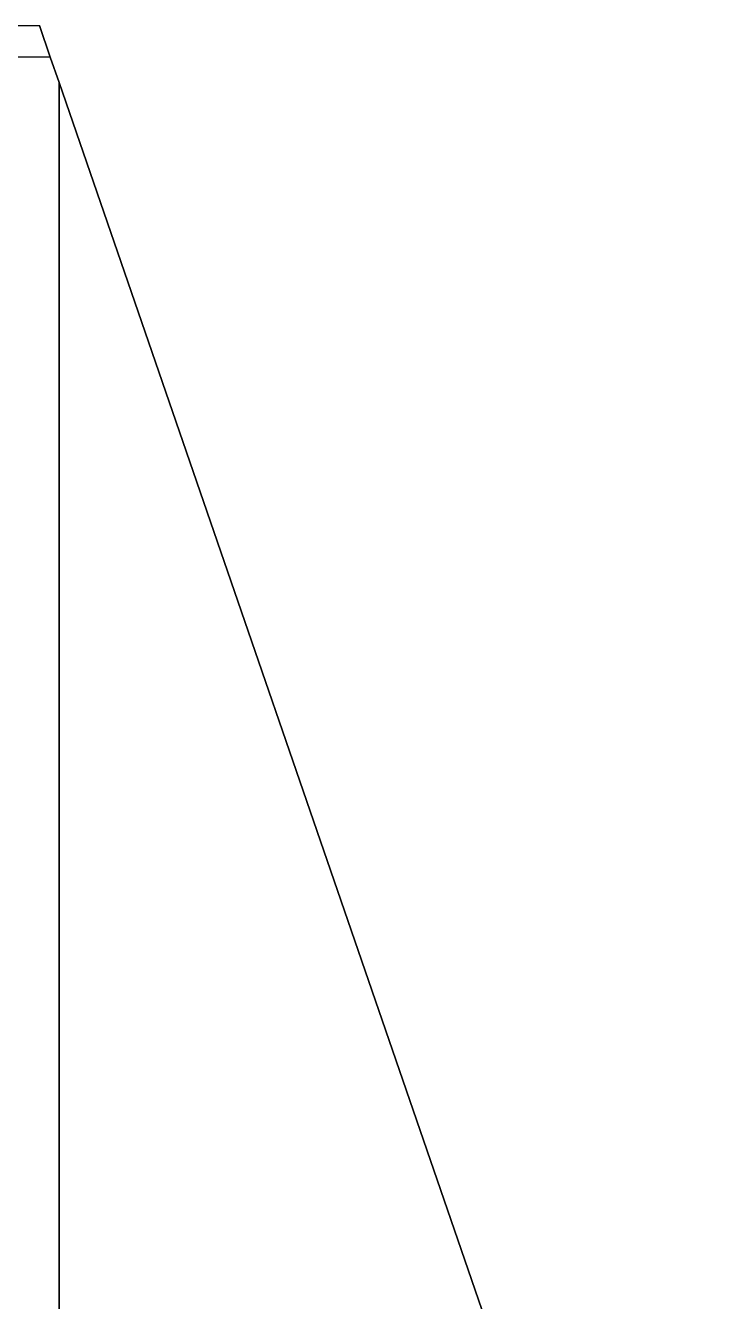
# Model space of a CAD drawing. Extents: x 67 to 344, y 71 to 375.
# Drawn here: x 245.27 to 267.39, y 144.33 to 184.58 of the extents above; entities that cross this region are included whole.
import ezdxf

# ---------------------------------------------------------------- set-up
doc = ezdxf.new("R2010")
doc.units = 0
doc.layers.get('0').update_dxf_attribs({"linetype": 'CONTINUOUS'})

msp = doc.modelspace()

# ---------------------------------------------------------------- linework, layer by layer
at = {"color": 7, "linetype": 'CONTINUOUS'}
for p, q in [((241.821, 184.578), (245.702, 184.578)), ((246.047, 183.578), (245.702, 184.578)), ((245.702, 184.578), (245.702, 184.578)), ((245.702, 184.578), (246.046, 183.578)), ((246.046, 183.578), (241.321, 183.578)), ((246.321, 182.779), (246.046, 183.578)), ((246.047, 183.578), (246.322, 182.779)), ((246.321, 182.779), (246.321, 121.578)), ((246.321, 114.578), (246.321, 182.779)), ((246.321, 182.779), (267.395, 121.578)), ((246.321, 182.779), (246.321, 182.779)), ((267.395, 121.578), (246.322, 182.779)), ((246.322, 182.778), (246.322, 182.779)), ((246.322, 182.779), (246.322, 182.779)), ((246.321, 180.578), (246.321, 181.828)), ((246.321, 179.328), (246.321, 181.828)), ((246.321, 181.828), (246.321, 180.578)), ((246.321, 179.328), (246.321, 180.578)), ((246.321, 180.578), (246.321, 179.328)), ((246.321, 162.828), (246.321, 166.328)), ((246.321, 166.328), (246.321, 162.828)), ((246.321, 148.578), (246.321, 149.828)), ((246.321, 147.328), (246.321, 149.828)), ((246.321, 149.828), (246.321, 148.578)), ((246.321, 147.328), (246.321, 148.578)), ((246.321, 148.578), (246.321, 147.328))]:
    msp.add_line(p, q, dxfattribs=at)

doc.saveas('drawing.dxf')
